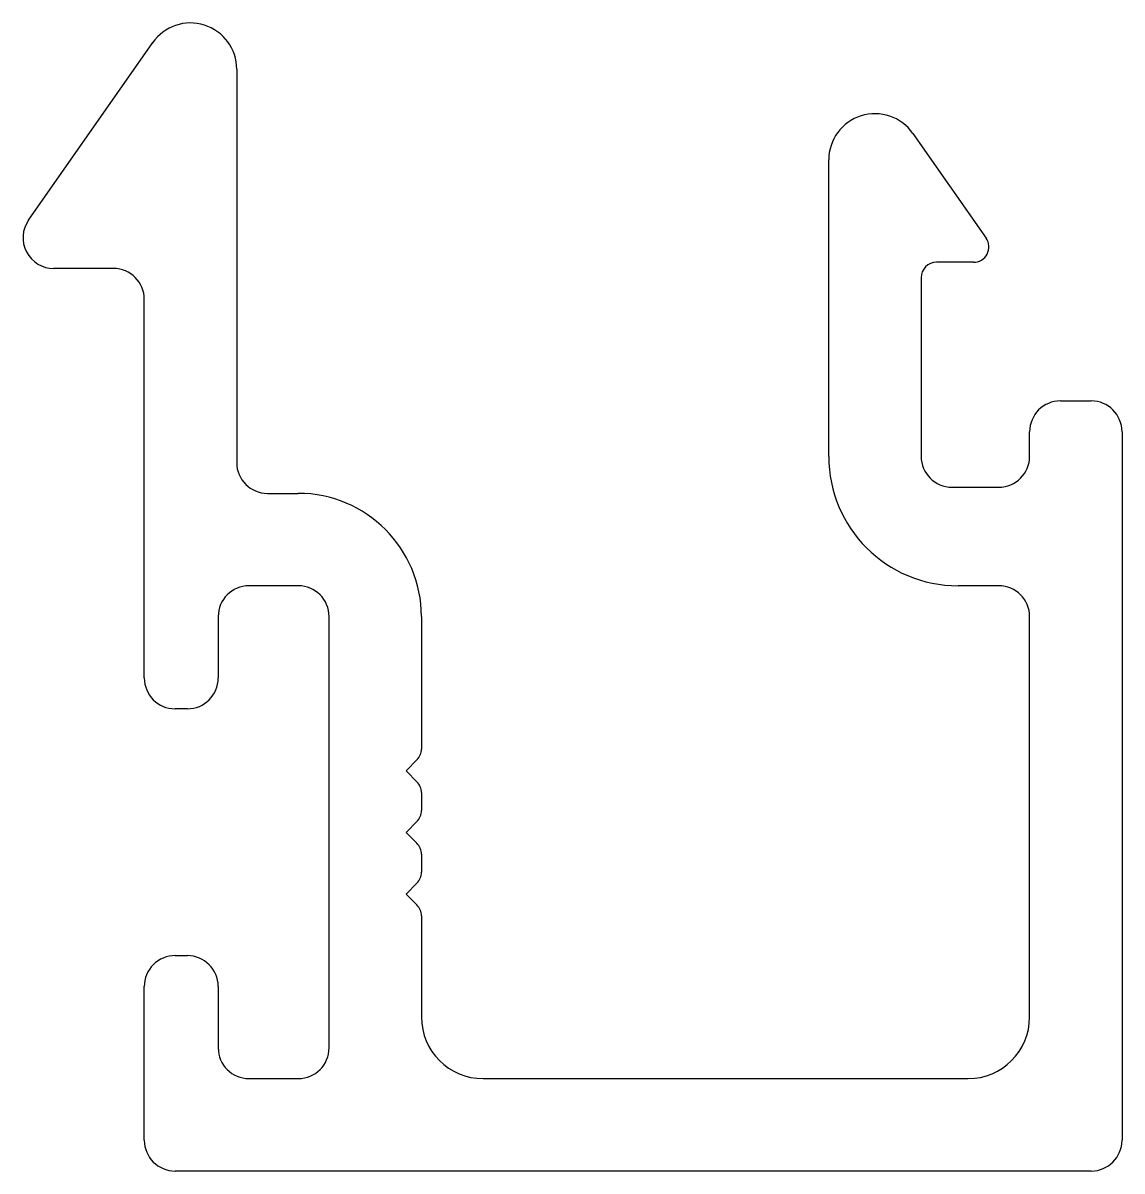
# Model space of a CAD drawing. Extents: x -9.5 to 8.4, y 6.8 to 25.4.
import ezdxf

# ---------------------------------------------------------------- set-up
doc = ezdxf.new("R2010")
doc.units = 0
doc.layers.get('0').update_dxf_attribs({"linetype": 'CONTINUOUS'})

msp = doc.modelspace()

# ---------------------------------------------------------------- linework, layer by layer
for p, q in [((-9.403, 22.241), (-7.387, 25.12)), ((-6.023, 24.689), (-6.023, 18.304)), ((4.954, 23.647), (6.145, 21.947)), ((3.59, 18.404), (3.59, 23.217)), ((-8.023, 21.454), (-8.993, 21.454)), ((5.94, 21.554), (5.34, 21.554)), ((5.09, 21.304), (5.09, 18.404)), ((-7.523, 14.807), (-7.523, 20.954)), ((7.352, 19.304), (7.852, 19.304)), ((6.852, 18.404), (6.852, 18.804)), ((8.352, 18.804), (8.352, 7.304)), ((5.59, 17.904), (6.352, 17.904)), ((-5.523, 17.804), (-5.023, 17.804)), ((-5.023, 16.304), (-5.823, 16.304)), ((6.352, 16.304), (5.69, 16.304)), ((-6.323, 15.804), (-6.323, 14.807)), ((-4.523, 8.804), (-4.523, 15.804)), ((-3.023, 15.804), (-3.023, 13.654)), ((6.852, 9.304), (6.852, 15.804)), ((-6.823, 14.307), (-7.023, 14.307)), ((-3.096, 13.477), (-3.267, 13.306)), ((-3.267, 13.295), (-3.096, 13.124)), ((-3.023, 12.947), (-3.023, 12.654)), ((-3.096, 12.477), (-3.267, 12.306)), ((-3.267, 12.295), (-3.096, 12.124)), ((-3.023, 11.947), (-3.023, 11.654)), ((-3.096, 11.477), (-3.267, 11.306)), ((-3.267, 11.295), (-3.096, 11.124)), ((-3.023, 10.947), (-3.023, 9.304)), ((-7.023, 10.3), (-6.823, 10.3)), ((-7.523, 7.304), (-7.523, 9.8)), ((-6.323, 9.8), (-6.323, 8.804)), ((-5.823, 8.304), (-5.023, 8.304)), ((-2.023, 8.304), (5.852, 8.304)), ((7.852, 6.804), (-7.023, 6.804))]:
    msp.add_line(p, q)
for centre, radius, start, end in [((-6.773, 24.689), 0.75, 360, 145), ((4.34, 23.217), 0.75, 35, 180), ((-8.993, 21.954), 0.5, 145, 270), ((5.94, 21.804), 0.25, 270, 35), ((-8.023, 20.954), 0.5, 360, 90), ((5.34, 21.304), 0.25, 90, 180), ((7.352, 18.804), 0.5, 90, 180), ((7.852, 18.804), 0.5, 360, 90), ((-5.523, 18.304), 0.5, 180, 270), ((5.69, 18.404), 2.1, 180, 270), ((5.59, 18.404), 0.5, 180, 270), ((6.352, 18.404), 0.5, 270, 0), ((-5.023, 15.804), 2, 0, 90), ((-5.823, 15.804), 0.5, 90, 180), ((-5.023, 15.804), 0.5, 0, 90), ((6.352, 15.804), 0.5, 0, 90), ((-7.023, 14.807), 0.5, 180, 270), ((-6.823, 14.807), 0.5, 270, 0), ((-3.273, 13.654), 0.25, 315, 0), ((-3.261, 13.3), 0.008, 135, 225), ((-3.273, 12.947), 0.25, 0, 45), ((-3.273, 12.654), 0.25, 315, 0), ((-3.261, 12.3), 0.008, 135, 225), ((-3.273, 11.947), 0.25, 0, 45), ((-3.273, 11.654), 0.25, 315, 360), ((-3.261, 11.301), 0.008, 135, 225), ((-3.273, 10.947), 0.25, 0, 45), ((-7.023, 9.8), 0.5, 90, 180.0006), ((-6.823, 9.8), 0.5, 0, 90), ((-2.023, 9.304), 1, 180, 270), ((5.852, 9.304), 1, 270, 360), ((-5.823, 8.804), 0.5, 180, 270), ((-5.023, 8.804), 0.5, 270, 0), ((-7.023, 7.304), 0.5, 180, 270), ((7.852, 7.304), 0.5, 270, 360)]:
    msp.add_arc(centre, radius, start, end)

doc.saveas('drawing.dxf')
